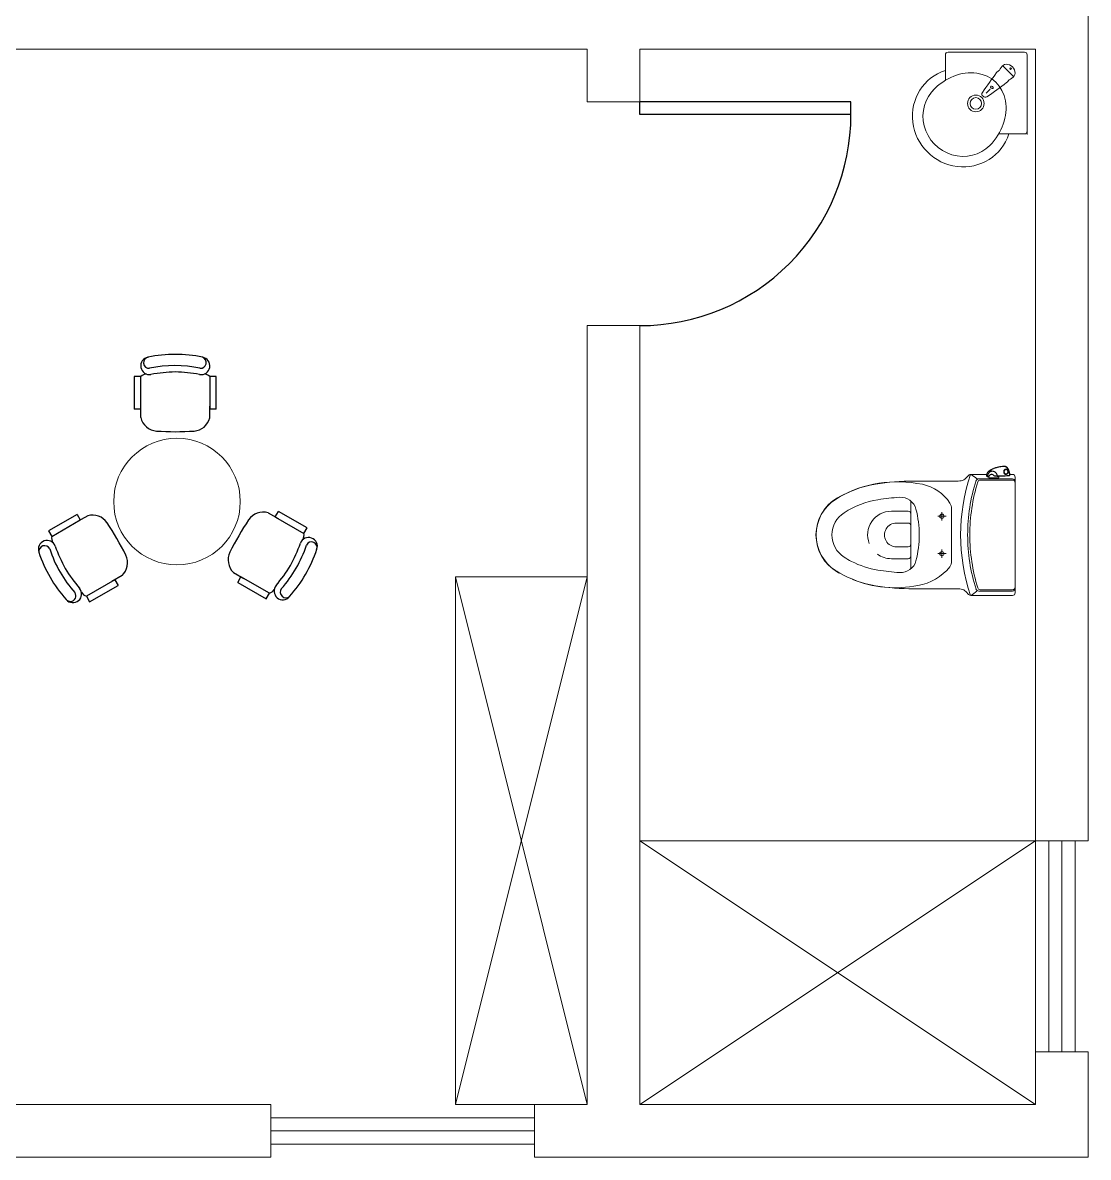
# Model space of a CAD drawing. Header units: inches. Extents: x -179 to 300, y 123 to 718.
# Drawn here: x -147.883 to -143.842, y 217.396 to 221.696 of the extents above; entities that cross this region are included whole.
import ezdxf

# ---------------------------------------------------------------- set-up
doc = ezdxf.new("R2010")
doc.units = ezdxf.units.IN
doc.header["$MEASUREMENT"] = 0
doc.linetypes.add('ACAD_ISO02W100', pattern=[15, 12, -3])
doc.linetypes.add('HIDDEN', pattern=[0.375, 0.25, -0.125])
for name, color, linetype in [('1', 1, 'Continuous'), ('A_WALL_3D', 1, 'Continuous'), ('BODY', 7, 'Continuous'), ('COVER', 7, 'Continuous'), ('DIM', 7, 'Continuous'), ('FUR', 6, 'Continuous'), ('HIDDEN', 8, 'HIDDEN')]:
    doc.layers.add(name, color=color, linetype=linetype)

# ---------------------------------------------------------------- blocks, each defined once
blk = doc.blocks.new('DESK4')
at = {"color": 0}
for p, q in [((0, 1), (-0.06, 1)), ((0, 0), (-0.06, 0))]:
    blk.add_line(p, q, dxfattribs=at)
blk.add_lwpolyline([(-0.06, 1), (-0.06, 0)], dxfattribs=at)
blk.add_lwpolyline([(1, 0, 0.414214), (0, 1), (0, 0)], format="xyb", dxfattribs=at)
blk = doc.blocks.new('CH3')
for p, q in [((-259.1, 349.2), (-259.1, 141.4)), ((-218.2, 349.2), (-259.1, 349.2)), ((-218.2, 142.2), (-218.2, 349.2)), ((258.7, 349.6), (217.8, 349.6)), ((217.8, 349.6), (217.8, 141.9)), ((258.7, 141.9), (258.7, 349.6)), ((-218.2, 89.1), (-218.2, 162.9)), ((217.8, 87.4), (217.8, 162.2))]:
    blk.add_line(p, q)
at = {"linetype": 'Continuous'}
for p, q in [((-218, 141.4), (-259.1, 141.4)), ((258.7, 141.9), (217.8, 141.9))]:
    blk.add_line(p, q, dxfattribs=at)
for centre, radius, start, end in [((-163.1, 415.9), 55.3, 99.89884, 279.75221), ((-165.7, 435.5), 35.2, 94.91276, 274.91276), ((0, -347.9), 836.2, 78.08993, 101.91007), ((163.1, 415.9), 55.3, 260.24779, 80.10116), ((158.8, 436.6), 36.2, 265.08724, 70.32125), ((-3.5, -349.1), 766.3, 78.01124, 101.98876), ((18.4, -534.9), 912.7, 91.15667, 100.87136), ((-18.4, -534.9), 912.7, 79.12864, 88.84333), ((-110.6, 114.5), 110.6, 193.25658, 265.9234), ((110.6, 114.5), 110.6, 274.0766, 345.83344), ((0, 1665.8), 1665.8, 265.9234, 274.0766)]:
    blk.add_arc(centre, radius, start, end, dxfattribs=at)
for centre, start, end in [((-180.9, 308.9), 90.72261, 132.8382), ((180.4, 309.4), 47.1618, 87.57171)]:
    blk.add_arc(centre, 54.9, start, end)

msp = doc.modelspace()

# ---------------------------------------------------------------- linework, layer by layer
at = {"color": 40, "lineweight": 0, "true_color": 0xf8d731}
for p, q in [((-143.84211, 222.09621), (-143.84211, 218.59621)), ((-143.99211, 218.59621), (-143.99211, 217.79621)), ((-143.94211, 218.59621), (-143.94211, 217.79621)), ((-143.89211, 218.59621), (-143.89211, 217.79621)), ((-143.84211, 217.79621), (-143.84211, 217.39621))]:
    msp.add_line(p, q, dxfattribs=at)
at = {"linetype": 'ACAD_ISO02W100', "lineweight": 0}
for p, q in [((-145.74211, 221.59621), (-148.63635, 221.59621)), ((-144.04211, 221.59621), (-145.54211, 221.59621)), ((-146.94211, 217.59621), (-148.69211, 217.59621)), ((-144.04211, 217.59621), (-145.54211, 217.59621)), ((-145.94211, 217.54621), (-146.94211, 217.54621)), ((-145.94211, 217.49621), (-146.94211, 217.49621)), ((-145.94211, 217.44621), (-146.94211, 217.44621))]:
    msp.add_line(p, q, dxfattribs=at)
at = {"lineweight": 0}
for p, q in [((-145.74211, 221.59621), (-145.74211, 221.39621)), ((-145.54211, 221.59621), (-145.54211, 221.34821)), ((-144.04211, 221.59621), (-144.04211, 218.59621)), ((-145.74211, 220.54821), (-145.74211, 217.59621)), ((-145.54211, 220.54821), (-145.54211, 217.59621)), ((-144.04211, 217.79621), (-144.04211, 217.59621))]:
    msp.add_line(p, q, dxfattribs=at)
at = {"color": 177, "lineweight": 0, "true_color": 0x293189}
for p, q in [((-144.08409, 221.58462), (-144.37409, 221.58462)), ((-144.38409, 221.47779), (-144.38409, 221.57462)), ((-144.07409, 221.28462), (-144.07409, 221.57462)), ((-144.08409, 221.27462), (-144.18196, 221.27462))]:
    msp.add_line(p, q, dxfattribs=at)
at = {"color": 177, "linetype": 'Continuous', "lineweight": 0, "ltscale": 1.2, "true_color": 0x293189}
for q in [(-144.16594, 221.53321), (-144.1255, 221.49277)]:
    msp.add_line((-144.14572, 221.51299), q, dxfattribs=at)
at = {"color": 177, "linetype": 'Continuous', "lineweight": 0, "ltscale": 8, "true_color": 0x293189}
msp.add_line((-144.22901, 221.42969), (-144.21455, 221.44415), dxfattribs=at)
at = {"color": 40, "linetype": 'ACAD_ISO02W100', "lineweight": 0, "true_color": 0xf8d731}
for p, q in [((-145.74211, 221.39621), (-145.54211, 221.39621)), ((-145.54211, 220.54821), (-145.74211, 220.54821)), ((-144.04211, 218.59621), (-143.84211, 218.59621)), ((-144.04211, 217.79621), (-143.84211, 217.79621)), ((-146.94211, 217.59621), (-146.94211, 217.39621)), ((-145.94211, 217.59621), (-145.94211, 217.39621)), ((-146.94211, 217.39621), (-148.69211, 217.39621)), ((-143.84211, 217.39621), (-145.94211, 217.39621))]:
    msp.add_line(p, q, dxfattribs=at)
at = {"color": 177, "linetype": 'ACAD_ISO02W100', "lineweight": 0, "true_color": 0x293189}
for p, q in [((-146.24211, 217.59621), (-146.24211, 219.59621)), ((-146.24211, 219.59621), (-145.74211, 219.59621)), ((-145.74211, 219.59621), (-146.24211, 217.59621)), ((-146.24211, 219.59621), (-145.74211, 217.59621)), ((-145.54211, 218.59621), (-144.04211, 218.59621)), ((-144.04211, 218.59621), (-145.54211, 217.59621)), ((-145.54211, 218.59621), (-144.04211, 217.59621)), ((-144.04211, 218.59621), (-144.04211, 217.79621)), ((-145.74211, 217.59621), (-146.24211, 217.59621))]:
    msp.add_line(p, q, dxfattribs=at)
at = {"color": 177, "lineweight": 0, "true_color": 0x293189}
for centre, major_axis, ratio, start_param, end_param in [((-144.37409, 221.57462), (0.00707, 0.00707), 1, 0.7853982, 2.3561945), ((-144.08409, 221.57462), (0.00707, 0.00707), 1, 5.4977871, 7.0685835), ((-144.32157, 221.33713), (-0.13435, 0.13435), 0.9736842, -0.4588538, 3.6004465), ((-144.2075, 221.45121), (-0.00433, 0.00433), 0.5996165, 0, 6.2831853), ((-144.32161, 221.33717), (-0.1061, 0.1061), 0.9663492, -0.0372091, 3.1415927), ((-144.26854, 221.39016), (-0.02227, 0.02227), 1, 0.7853982, 7.0685835), ((-144.26854, 221.39016), (-0.01556, 0.01556), 1, 0.7853982, 7.0685835), ((-144.08409, 221.28462), (-0.00707, 0.00707), 1, 2.3561945, 3.9269908)]:
    msp.add_ellipse(centre, major_axis=major_axis, ratio=ratio, start_param=start_param, end_param=end_param, dxfattribs=at)
at = {"color": 177, "linetype": 'Continuous', "lineweight": 0, "ltscale": 1.2, "true_color": 0x293189}
for centre, major_axis, start_param, end_param in [((-144.15348, 221.52248), (0.01167, 0.01167), 0.8292988, 1.4633961), ((-144.15404, 221.50541), (-0.02373, 0.02373), 4.6966478, 5.5028112), ((-142.24786, 220.05288), (-1.71537, 1.71537), 0.1426695, 0.1807352), ((-144.14382, 221.46545), (0.04373, 0.04373), 1.3959207, 1.6214576), ((-144.1277, 221.49047), (0.04073, 0.04073), 1.4633961, 1.8945456), ((-144.16823, 221.531), (-0.04073, 0.04073), 2.8178434, 3.2489929), ((-144.15329, 221.50467), (0.02373, 0.02373), 5.4927631, 6.2989265), ((-144.13622, 221.50522), (-0.01167, 0.01167), 3.2489929, 3.8830902), ((-145.60583, 223.41084), (1.71537, 1.71537), 4.5316538, 4.5697195), ((-144.19325, 221.51489), (-0.04373, 0.04373), 3.0909314, 3.3164683), ((-144.23444, 221.42586), (0.00781, 0.00781), 1.7701561, 3.2434684), ((-144.23285, 221.42427), (0.00781, 0.00781), 3.0397169, 4.5130292)]:
    msp.add_ellipse(centre, major_axis=major_axis, ratio=1, start_param=start_param, end_param=end_param, dxfattribs=at)
at = {"color": 177, "lineweight": 0, "true_color": 0x293189, "extrusion": (0, 0, -1)}
msp.add_ellipse((-144.32161, 221.33717), major_axis=(0.12796, 0.13364), ratio=0.8109063, start_param=4.7008251, end_param=7.8715777, dxfattribs=at)
at = {"color": 177, "linetype": 'Continuous', "lineweight": 0, "ltscale": 8, "true_color": 0x293189}
msp.add_ellipse((-144.1366, 221.5221), major_axis=(0.00235, 0.00235), ratio=1, start_param=2.3561945, end_param=8.6393798, dxfattribs=at)
at = {"layer": '1', "color": 177, "linetype": 'ByBlock', "lineweight": 0, "true_color": 0x293189}
for p, q in [((-144.22599, 219.9882), (-144.22619, 219.9877)), ((-144.22578, 219.9887), (-144.22599, 219.9882)), ((-144.22556, 219.98918), (-144.22578, 219.9887)), ((-144.22544, 219.98858), (-144.22578, 219.9878)), ((-144.22533, 219.98965), (-144.22556, 219.98918)), ((-144.22508, 219.98933), (-144.22544, 219.98858)), ((-144.22509, 219.99011), (-144.22533, 219.98965)), ((-144.22484, 219.99055), (-144.22509, 219.99011)), ((-144.22469, 219.99005), (-144.22508, 219.98933)), ((-144.22459, 219.99099), (-144.22484, 219.99055)), ((-144.22427, 219.99074), (-144.22469, 219.99005)), ((-144.22433, 219.99141), (-144.22459, 219.99099)), ((-144.22406, 219.99181), (-144.22433, 219.99141)), ((-144.22382, 219.99143), (-144.22427, 219.99074)), ((-144.22378, 219.99221), (-144.22406, 219.99181)), ((-144.22333, 219.99208), (-144.22382, 219.99143)), ((-144.22349, 219.99259), (-144.22378, 219.99221)), ((-144.2232, 219.99296), (-144.22349, 219.99259)), ((-144.22282, 219.99269), (-144.22333, 219.99208)), ((-144.2229, 219.99331), (-144.2232, 219.99296)), ((-144.2226, 219.99364), (-144.2229, 219.99331)), ((-144.2223, 219.99325), (-144.22282, 219.99269)), ((-144.22229, 219.99397), (-144.2226, 219.99364)), ((-144.22175, 219.99377), (-144.2223, 219.99325)), ((-144.22197, 219.99428), (-144.22229, 219.99397)), ((-144.22164, 219.99457), (-144.22197, 219.99428)), ((-144.22119, 219.99425), (-144.22175, 219.99377)), ((-144.22137, 219.9948), (-144.22164, 219.99457)), ((-144.22137, 219.9948), (-144.22115, 219.99498)), ((-144.21928, 219.9957), (-144.22119, 219.99425)), ((-144.22115, 219.99498), (-144.21947, 219.99627)), ((-144.22048, 219.98767), (-144.21995, 219.98846)), ((-144.21995, 219.98846), (-144.21939, 219.98923)), ((-144.21947, 219.99627), (-144.21777, 219.99751)), ((-144.21939, 219.98923), (-144.21881, 219.98996)), ((-144.21733, 219.9971), (-144.21928, 219.9957)), ((-144.21881, 219.98996), (-144.21822, 219.99063)), ((-144.21822, 219.99063), (-144.21761, 219.99128)), ((-144.21777, 219.99751), (-144.21603, 219.99871)), ((-144.21761, 219.99128), (-144.21698, 219.99189)), ((-144.21542, 219.99839), (-144.21733, 219.9971)), ((-144.21698, 219.99189), (-144.21633, 219.99247)), ((-144.21633, 219.99247), (-144.21564, 219.99302)), ((-144.21603, 219.99871), (-144.21426, 219.99987)), ((-144.21564, 219.99302), (-144.21493, 219.99354)), ((-144.21347, 219.99963), (-144.21542, 219.99839)), ((-144.21493, 219.99354), (-144.2142, 219.99402)), ((-144.21426, 219.99987), (-144.21245, 220.00099)), ((-144.2142, 219.99402), (-144.21345, 219.99446)), ((-144.21148, 220.00083), (-144.21347, 219.99963)), ((-144.21345, 219.99446), (-144.21273, 219.99484)), ((-144.21273, 219.99484), (-144.21199, 219.99518)), ((-144.21245, 220.00099), (-144.21062, 220.00208)), ((-144.21199, 219.99518), (-144.21124, 219.99548)), ((-144.20946, 220.00197), (-144.21148, 220.00083)), ((-144.21124, 219.99548), (-144.21048, 219.99574)), ((-144.21062, 220.00208), (-144.20875, 220.00312)), ((-144.21048, 219.99574), (-144.20968, 219.99596)), ((-144.20968, 219.99596), (-144.20888, 219.99615)), ((-144.2074, 220.00307), (-144.20946, 220.00197)), ((-144.20888, 219.99615), (-144.20806, 219.99629)), ((-144.20875, 220.00312), (-144.20686, 220.00412)), ((-144.20806, 219.99629), (-144.20725, 219.99638)), ((-144.2054, 220.00407), (-144.2074, 220.00307)), ((-144.20725, 219.99638), (-144.2062, 219.99644)), ((-144.20686, 220.00412), (-144.20493, 220.00507)), ((-144.2062, 219.99644), (-144.20515, 219.99643)), ((-144.20338, 220.00502), (-144.2054, 220.00407)), ((-144.20515, 219.99643), (-144.20411, 219.99634)), ((-144.20493, 220.00507), (-144.20298, 220.00599)), ((-144.20411, 219.99634), (-144.2033, 219.99623)), ((-144.20132, 220.00594), (-144.20338, 220.00502)), ((-144.2033, 219.99623), (-144.20249, 219.99607)), ((-144.20298, 220.00599), (-144.2009, 220.00691)), ((-144.20249, 219.99607), (-144.20169, 219.99588)), ((-144.20169, 219.99588), (-144.2009, 219.99564)), ((-144.19923, 220.0068), (-144.20132, 220.00594)), ((-144.2009, 220.00691), (-144.1988, 220.00778)), ((-144.2009, 219.99564), (-144.19989, 219.99527)), ((-144.19989, 219.99527), (-144.19889, 219.99484)), ((-144.19711, 220.00762), (-144.19923, 220.0068)), ((-144.19889, 219.99484), (-144.19791, 219.99434)), ((-144.1988, 220.00778), (-144.19666, 220.00861)), ((-144.19791, 219.99434), (-144.19718, 219.99391)), ((-144.19718, 219.99391), (-144.19645, 219.99345)), ((-144.19496, 220.0084), (-144.19711, 220.00762)), ((-144.19666, 220.00861), (-144.19449, 220.00939)), ((-144.19645, 219.99345), (-144.19574, 219.99295)), ((-144.19574, 219.99295), (-144.19506, 219.99241)), ((-144.19506, 219.99241), (-144.19418, 219.99166)), ((-144.19279, 220.00913), (-144.19496, 220.0084)), ((-144.19449, 220.00939), (-144.1923, 220.01012)), ((-144.19418, 219.99166), (-144.19333, 219.99084)), ((-144.19333, 219.99084), (-144.19253, 219.98998)), ((-144.19058, 220.00982), (-144.19279, 220.00913)), ((-144.19253, 219.98998), (-144.19194, 219.98928)), ((-144.1923, 220.01012), (-144.18987, 220.01087)), ((-144.19194, 219.98928), (-144.19137, 219.98855)), ((-144.19137, 219.98855), (-144.19083, 219.98779)), ((-144.18835, 220.01046), (-144.19058, 220.00982)), ((-144.18987, 220.01087), (-144.18742, 220.01156)), ((-144.1861, 220.01106), (-144.18835, 220.01046)), ((-144.18742, 220.01156), (-144.18493, 220.0122)), ((-144.1837, 220.01163), (-144.1861, 220.01106)), ((-144.18493, 220.0122), (-144.18242, 220.01278)), ((-144.18127, 220.01215), (-144.1837, 220.01163)), ((-144.18242, 220.01278), (-144.17987, 220.0133)), ((-144.17882, 220.01263), (-144.18127, 220.01215)), ((-144.17987, 220.0133), (-144.1773, 220.01377)), ((-144.17634, 220.01304), (-144.17882, 220.01263)), ((-144.1773, 220.01377), (-144.17471, 220.01418)), ((-144.17385, 220.01341), (-144.17634, 220.01304)), ((-144.17471, 220.01418), (-144.17209, 220.01453)), ((-144.17137, 220.01372), (-144.17385, 220.01341)), ((-144.17209, 220.01453), (-144.16989, 220.01478)), ((-144.16887, 220.01397), (-144.17137, 220.01372)), ((-144.16989, 220.01478), (-144.16768, 220.01499)), ((-144.16635, 220.01418), (-144.16887, 220.01397)), ((-144.16768, 220.01499), (-144.16545, 220.01515)), ((-144.16381, 220.01433), (-144.16635, 220.01418)), ((-144.16545, 220.01515), (-144.16322, 220.01528)), ((-144.16126, 220.01443), (-144.16381, 220.01433)), ((-144.16322, 220.01528), (-144.16097, 220.01537)), ((-144.16308, 219.99392), (-144.16307, 219.99484)), ((-144.16302, 219.993), (-144.16308, 219.99392)), ((-144.16307, 219.99484), (-144.16298, 219.99575)), ((-144.16289, 219.99209), (-144.16302, 219.993)), ((-144.16298, 219.99575), (-144.16283, 219.99666)), ((-144.16269, 219.9912), (-144.16289, 219.99209)), ((-144.16283, 219.99666), (-144.1626, 219.99756)), ((-144.16242, 219.99033), (-144.16269, 219.9912)), ((-144.1626, 219.99756), (-144.1623, 219.99844)), ((-144.16208, 219.98949), (-144.16242, 219.99033)), ((-144.1623, 219.99844), (-144.16193, 219.99929)), ((-144.16175, 219.98884), (-144.16208, 219.98949)), ((-144.16193, 219.99929), (-144.16149, 220.00011)), ((-144.16137, 219.98821), (-144.16175, 219.98884)), ((-144.16149, 220.00011), (-144.16108, 220.00073)), ((-144.16095, 219.98761), (-144.16137, 219.98821)), ((-144.16043, 220.01443), (-144.16126, 220.01443)), ((-144.16113, 219.99476), (-144.16114, 219.994)), ((-144.16114, 219.994), (-144.16109, 219.99324)), ((-144.16106, 219.99553), (-144.16113, 219.99476)), ((-144.16109, 219.99324), (-144.16099, 219.99248)), ((-144.16108, 220.00073), (-144.16063, 220.00133)), ((-144.16094, 219.99629), (-144.16106, 219.99553)), ((-144.16099, 219.99248), (-144.16083, 219.99174)), ((-144.16097, 220.01537), (-144.16061, 220.01538)), ((-144.16097, 220.01537), (-144.16061, 220.01537)), ((-144.16076, 219.99704), (-144.16094, 219.99629)), ((-144.16083, 219.99174), (-144.16062, 219.99101)), ((-144.16053, 219.99776), (-144.16076, 219.99704)), ((-144.16063, 220.00133), (-144.16014, 220.00189)), ((-144.16062, 219.99101), (-144.16035, 219.99031)), ((-144.16061, 220.01537), (-144.16018, 220.01537)), ((-144.16024, 219.99848), (-144.16053, 219.99776)), ((-144.1596, 220.01437), (-144.16043, 220.01443)), ((-144.16035, 219.99031), (-144.16009, 219.98976)), ((-144.15989, 219.99915), (-144.16024, 219.99848)), ((-144.16018, 220.01537), (-144.15938, 220.01532)), ((-144.16014, 220.00189), (-144.1596, 220.00241)), ((-144.16009, 219.98976), (-144.1598, 219.98924)), ((-144.15973, 220.01537), (-144.15997, 220.01538)), ((-144.15949, 219.99981), (-144.15989, 219.99915)), ((-144.1598, 219.98924), (-144.15947, 219.98874)), ((-144.15952, 220.01536), (-144.15973, 220.01537)), ((-144.15877, 220.01426), (-144.1596, 220.01437)), ((-144.1596, 220.00241), (-144.15902, 220.00288)), ((-144.15885, 220.01531), (-144.15952, 220.01536)), ((-144.15903, 220.00041), (-144.15949, 219.99981)), ((-144.15947, 219.98874), (-144.15911, 219.98827)), ((-144.15938, 220.01532), (-144.15859, 220.01523)), ((-144.15911, 219.98827), (-144.15872, 219.98784)), ((-144.15852, 220.00097), (-144.15903, 220.00041)), ((-144.15902, 220.00288), (-144.15851, 220.00324)), ((-144.15798, 220.01519), (-144.15885, 220.01531)), ((-144.15798, 220.0141), (-144.15877, 220.01426)), ((-144.15859, 220.01523), (-144.15778, 220.01508)), ((-144.15796, 220.00147), (-144.15852, 220.00097)), ((-144.15851, 220.00324), (-144.15797, 220.00356)), ((-144.15715, 220.01502), (-144.15798, 220.01519)), ((-144.15719, 220.01389), (-144.15798, 220.0141)), ((-144.15797, 220.00356), (-144.15741, 220.00384)), ((-144.15756, 220.00177), (-144.15796, 220.00147)), ((-144.15778, 220.01508), (-144.15698, 220.01489)), ((-144.15714, 220.00203), (-144.15756, 220.00177)), ((-144.15741, 220.00384), (-144.15683, 220.00408)), ((-144.15642, 220.01364), (-144.15719, 220.01389)), ((-144.15633, 220.0148), (-144.15715, 220.01502)), ((-144.1567, 220.00227), (-144.15714, 220.00203)), ((-144.15698, 220.01489), (-144.15619, 220.01465)), ((-144.15683, 220.00408), (-144.15623, 220.00427)), ((-144.15624, 220.00246), (-144.1567, 220.00227)), ((-144.15571, 220.01335), (-144.15642, 220.01364)), ((-144.15552, 220.01453), (-144.15633, 220.0148)), ((-144.15578, 220.00262), (-144.15624, 220.00246)), ((-144.15623, 220.00427), (-144.15562, 220.00441)), ((-144.15619, 220.01465), (-144.15544, 220.01437)), ((-144.1553, 220.00274), (-144.15578, 220.00262)), ((-144.15501, 220.01302), (-144.15571, 220.01335)), ((-144.15562, 220.00441), (-144.155, 220.0045)), ((-144.15475, 220.01423), (-144.15552, 220.01453)), ((-144.15544, 220.01437), (-144.15471, 220.01405)), ((-144.15482, 220.00281), (-144.1553, 220.00274)), ((-144.15433, 220.01265), (-144.15501, 220.01302)), ((-144.155, 220.0045), (-144.15437, 220.00454)), ((-144.15433, 220.00284), (-144.15482, 220.00281)), ((-144.15401, 220.01387), (-144.15475, 220.01423)), ((-144.15471, 220.01405), (-144.15399, 220.01369)), ((-144.15437, 220.00454), (-144.15375, 220.00453)), ((-144.15369, 220.01225), (-144.15433, 220.01265)), ((-144.15384, 220.00283), (-144.15433, 220.00284)), ((-144.15328, 220.01348), (-144.15401, 220.01387)), ((-144.15399, 220.01369), (-144.15327, 220.01327)), ((-144.15335, 220.00278), (-144.15384, 220.00283)), ((-144.15375, 220.00453), (-144.15312, 220.00446)), ((-144.15308, 220.01181), (-144.15369, 220.01225)), ((-144.15287, 220.00269), (-144.15335, 220.00278)), ((-144.1526, 220.01305), (-144.15328, 220.01348)), ((-144.15327, 220.01327), (-144.15258, 220.01281)), ((-144.15312, 220.00446), (-144.15251, 220.00435)), ((-144.15248, 220.01134), (-144.15308, 220.01181)), ((-144.1524, 220.00255), (-144.15287, 220.00269)), ((-144.15194, 220.01258), (-144.1526, 220.01305)), ((-144.15258, 220.01281), (-144.15191, 220.01231)), ((-144.15251, 220.00435), (-144.1519, 220.00419)), ((-144.1519, 220.01082), (-144.15248, 220.01134)), ((-144.15194, 220.00237), (-144.1524, 220.00255)), ((-144.15131, 220.01208), (-144.15194, 220.01258)), ((-144.1515, 220.00216), (-144.15194, 220.00237)), ((-144.15191, 220.01231), (-144.15124, 220.01174)), ((-144.15135, 220.01027), (-144.1519, 220.01082)), ((-144.1519, 220.00419), (-144.15131, 220.00398)), ((-144.15107, 220.00191), (-144.1515, 220.00216)), ((-144.15083, 220.00968), (-144.15135, 220.01027)), ((-144.15068, 220.01152), (-144.15131, 220.01208)), ((-144.15131, 220.00398), (-144.15075, 220.00372)), ((-144.15124, 220.01174), (-144.15061, 220.01114)), ((-144.15066, 220.00163), (-144.15107, 220.00191)), ((-144.15035, 220.00908), (-144.15083, 220.00968)), ((-144.15075, 220.00372), (-144.1502, 220.00342)), ((-144.15009, 220.01093), (-144.15068, 220.01152)), ((-144.15028, 220.00132), (-144.15066, 220.00163)), ((-144.15061, 220.01114), (-144.15001, 220.01049)), ((-144.14991, 220.00845), (-144.15035, 220.00908)), ((-144.14991, 220.00098), (-144.15028, 220.00132)), ((-144.1502, 220.00342), (-144.14968, 220.00309)), ((-144.15011, 219.98784), (-144.14958, 219.9884)), ((-144.14954, 220.0103), (-144.15009, 220.01093)), ((-144.15001, 220.01049), (-144.14944, 220.00978)), ((-144.1495, 220.0078), (-144.14991, 220.00845)), ((-144.14951, 220.00054), (-144.14991, 220.00098)), ((-144.14968, 220.00309), (-144.14918, 220.00271)), ((-144.14958, 219.9884), (-144.14912, 219.989)), ((-144.14903, 220.00966), (-144.14954, 220.0103)), ((-144.14913, 220.00007), (-144.14951, 220.00054)), ((-144.1486, 220.00622), (-144.1495, 220.0078)), ((-144.14944, 220.00978), (-144.1489, 220.00904)), ((-144.14918, 220.00271), (-144.14871, 220.00231)), ((-144.1488, 219.99957), (-144.14913, 220.00007)), ((-144.14912, 219.989), (-144.1487, 219.98965)), ((-144.14856, 220.00899), (-144.14903, 220.00966)), ((-144.1489, 220.00904), (-144.14842, 220.00826)), ((-144.1485, 219.99905), (-144.1488, 219.99957)), ((-144.14871, 220.00231), (-144.14819, 220.00178)), ((-144.1487, 219.98965), (-144.14835, 219.99033)), ((-144.14774, 220.00461), (-144.1486, 220.00622)), ((-144.14812, 220.0083), (-144.14856, 220.00899)), ((-144.14823, 219.9985), (-144.1485, 219.99905)), ((-144.14835, 219.99033), (-144.14805, 219.99104)), ((-144.14795, 219.9978), (-144.14823, 219.9985)), ((-144.14819, 220.00178), (-144.14772, 220.00121)), ((-144.1472, 220.00668), (-144.1481, 220.00827)), ((-144.14763, 220.00748), (-144.14809, 220.00827)), ((-144.14805, 219.99104), (-144.14781, 219.99176)), ((-144.14758, 219.98809), (-144.14804, 219.9875)), ((-144.14773, 219.99707), (-144.14795, 219.9978)), ((-144.14781, 219.99176), (-144.14763, 219.99251)), ((-144.14693, 220.00297), (-144.14774, 220.00461)), ((-144.14757, 219.99632), (-144.14773, 219.99707)), ((-144.14772, 220.00121), (-144.14729, 220.00061)), ((-144.14712, 220.00657), (-144.14763, 220.00748)), ((-144.14763, 219.99251), (-144.1475, 219.99327)), ((-144.14717, 219.98872), (-144.14758, 219.98809)), ((-144.14747, 219.99556), (-144.14757, 219.99632)), ((-144.1475, 219.99327), (-144.14743, 219.99403)), ((-144.14742, 219.9948), (-144.14747, 219.99556)), ((-144.14743, 219.99403), (-144.14742, 219.9948)), ((-144.14729, 220.00061), (-144.1469, 219.99999)), ((-144.14633, 220.00504), (-144.1472, 220.00668)), ((-144.14671, 219.98953), (-144.14717, 219.98872)), ((-144.14663, 220.00566), (-144.14712, 220.00657)), ((-144.14616, 220.00131), (-144.14693, 220.00297)), ((-144.1469, 219.99999), (-144.14657, 219.99933)), ((-144.14633, 219.99038), (-144.14671, 219.98953)), ((-144.14615, 220.00474), (-144.14663, 220.00566)), ((-144.14657, 219.99933), (-144.14621, 219.99849)), ((-144.1455, 220.00337), (-144.14633, 220.00504)), ((-144.14602, 219.99126), (-144.14633, 219.99038)), ((-144.14621, 219.99849), (-144.14593, 219.99761)), ((-144.14543, 219.99963), (-144.14616, 220.00131)), ((-144.14569, 220.00381), (-144.14615, 220.00474)), ((-144.14579, 219.99215), (-144.14602, 219.99126)), ((-144.14593, 219.99761), (-144.14572, 219.99672)), ((-144.14563, 219.99306), (-144.14579, 219.99215)), ((-144.14572, 219.99672), (-144.14559, 219.99581)), ((-144.14524, 220.00287), (-144.14569, 220.00381)), ((-144.14554, 219.99397), (-144.14563, 219.99306)), ((-144.14559, 219.99581), (-144.14553, 219.99489)), ((-144.14553, 219.99489), (-144.14554, 219.99397)), ((-144.14471, 220.00167), (-144.1455, 220.00337)), ((-144.14464, 219.99764), (-144.14543, 219.99963)), ((-144.1448, 220.00192), (-144.14524, 220.00287)), ((-144.14438, 220.00097), (-144.1448, 220.00192)), ((-144.14397, 219.99996), (-144.14471, 220.00167)), ((-144.14392, 219.99563), (-144.14464, 219.99764)), ((-144.14397, 220.00001), (-144.14438, 220.00097)), ((-144.14358, 219.99905), (-144.14397, 220.00001)), ((-144.14317, 219.99793), (-144.14397, 219.99996)), ((-144.14325, 219.99359), (-144.14392, 219.99563)), ((-144.1432, 219.99808), (-144.14358, 219.99905)), ((-144.14266, 219.99153), (-144.14325, 219.99359)), ((-144.14284, 219.9971), (-144.1432, 219.99808)), ((-144.14243, 219.99588), (-144.14317, 219.99793)), ((-144.14249, 219.99611), (-144.14284, 219.9971)), ((-144.14212, 219.98945), (-144.14266, 219.99153)), ((-144.14215, 219.99512), (-144.14249, 219.99611)), ((-144.14176, 219.9938), (-144.14243, 219.99588)), ((-144.14183, 219.99412), (-144.14215, 219.99512)), ((-144.14166, 219.98735), (-144.14212, 219.98945)), ((-144.14153, 219.99313), (-144.14183, 219.99412)), ((-144.14115, 219.99169), (-144.14176, 219.9938)), ((-144.14124, 219.99212), (-144.14153, 219.99313)), ((-144.14097, 219.99111), (-144.14124, 219.99212)), ((-144.14061, 219.98957), (-144.14115, 219.99169)), ((-144.14071, 219.9901), (-144.14097, 219.99111)), ((-144.14047, 219.98908), (-144.14071, 219.9901)), ((-144.14014, 219.98743), (-144.14061, 219.98957)), ((-144.14024, 219.98807), (-144.14047, 219.98908)), ((-144.14003, 219.98705), (-144.14024, 219.98807)), ((-144.22807, 219.97963), (-144.22808, 219.97937)), ((-144.22808, 219.97937), (-144.22807, 219.97911)), ((-144.22805, 219.97988), (-144.22807, 219.97963)), ((-144.22807, 219.97911), (-144.22805, 219.97886)), ((-144.22802, 219.98014), (-144.22805, 219.97988)), ((-144.22805, 219.97886), (-144.22801, 219.97861)), ((-144.228, 219.98031), (-144.22802, 219.98014)), ((-144.22801, 219.97861), (-144.22796, 219.97836)), ((-144.22783, 219.98123), (-144.228, 219.98031)), ((-144.22796, 219.97836), (-144.2279, 219.97811)), ((-144.2279, 219.97811), (-144.22783, 219.97787)), ((-144.2275, 219.98303), (-144.22783, 219.98123)), ((-144.22783, 219.97787), (-144.22774, 219.97764)), ((-144.22775, 219.97986), (-144.22777, 219.97952)), ((-144.22777, 219.97952), (-144.22776, 219.97919)), ((-144.22776, 219.97919), (-144.22773, 219.97886)), ((-144.22771, 219.98019), (-144.22775, 219.97986)), ((-144.22774, 219.97764), (-144.22764, 219.97741)), ((-144.22773, 219.97886), (-144.22766, 219.97855)), ((-144.22721, 219.9829), (-144.22771, 219.98019)), ((-144.22766, 219.97855), (-144.22758, 219.97824)), ((-144.22764, 219.97741), (-144.22753, 219.97719)), ((-144.22758, 219.97824), (-144.22746, 219.97796)), ((-144.22753, 219.97719), (-144.22741, 219.97698)), ((-144.22744, 219.98333), (-144.2275, 219.98303)), ((-144.22746, 219.97796), (-144.22733, 219.97769)), ((-144.22732, 219.98391), (-144.22744, 219.98333)), ((-144.22741, 219.97698), (-144.22728, 219.97679)), ((-144.22733, 219.97769), (-144.22717, 219.97745)), ((-144.22719, 219.98447), (-144.22732, 219.98391)), ((-144.22728, 219.97679), (-144.22713, 219.97661)), ((-144.22704, 219.98373), (-144.22721, 219.9829)), ((-144.22705, 219.98503), (-144.22719, 219.98447)), ((-144.22717, 219.97745), (-144.22699, 219.97723)), ((-144.22713, 219.97661), (-144.22698, 219.97644)), ((-144.2269, 219.98559), (-144.22705, 219.98503)), ((-144.22684, 219.98456), (-144.22704, 219.98373)), ((-144.22699, 219.97723), (-144.2268, 219.97704)), ((-144.22698, 219.97644), (-144.22682, 219.97628)), ((-144.22674, 219.98613), (-144.2269, 219.98559)), ((-144.22662, 219.98537), (-144.22684, 219.98456)), ((-144.22682, 219.97628), (-144.22664, 219.97614)), ((-144.2268, 219.97704), (-144.22659, 219.97688)), ((-144.22656, 219.98666), (-144.22674, 219.98613)), ((-144.22664, 219.97614), (-144.22646, 219.97601)), ((-144.22637, 219.98617), (-144.22662, 219.98537)), ((-144.22659, 219.97688), (-144.22636, 219.97676)), ((-144.22638, 219.98718), (-144.22656, 219.98666)), ((-144.22646, 219.97601), (-144.22627, 219.97589)), ((-144.22619, 219.9877), (-144.22638, 219.98718)), ((-144.22609, 219.98699), (-144.22637, 219.98617)), ((-144.22636, 219.97676), (-144.22612, 219.97667)), ((-144.22627, 219.97589), (-144.22608, 219.9758)), ((-144.22612, 219.97667), (-144.22588, 219.97662)), ((-144.22578, 219.9878), (-144.22609, 219.98699)), ((-144.22608, 219.9758), (-144.22588, 219.97572)), ((-144.22588, 219.97662), (-144.22557, 219.97661)), ((-144.22588, 219.97572), (-144.22568, 219.97565)), ((-144.22568, 219.97565), (-144.22548, 219.97561)), ((-144.22557, 219.97661), (-144.22457, 219.97668)), ((-144.22548, 219.97561), (-144.22528, 219.97558)), ((-144.22528, 219.97558), (-144.22523, 219.97557)), ((-144.22522, 219.97557), (-144.22523, 219.97557)), ((-144.22489, 219.97557), (-144.22522, 219.97557)), ((-144.22499, 219.97555), (-144.22326, 219.97539)), ((-144.2239, 219.97563), (-144.22489, 219.97557)), ((-144.22489, 219.97557), (-144.22396, 219.97548)), ((-144.22457, 219.97668), (-144.22436, 219.97784)), ((-144.22457, 219.97668), (-144.22385, 219.97674)), ((-144.22436, 219.97784), (-144.22411, 219.979)), ((-144.22411, 219.979), (-144.22381, 219.98014)), ((-144.22396, 219.97548), (-144.22303, 219.9754)), ((-144.22317, 219.97568), (-144.2239, 219.97563)), ((-144.22385, 219.97674), (-144.22317, 219.97681)), ((-144.22381, 219.98014), (-144.22347, 219.98126)), ((-144.22347, 219.98126), (-144.2231, 219.98236)), ((-144.22326, 219.97539), (-144.22314, 219.97538)), ((-144.22317, 219.97681), (-144.2224, 219.97689)), ((-144.22248, 219.97573), (-144.22317, 219.97568)), ((-144.22314, 219.97538), (-144.22309, 219.97538)), ((-144.2231, 219.98236), (-144.22268, 219.98343)), ((-144.22309, 219.97538), (-144.22303, 219.97538)), ((-144.22303, 219.9754), (-144.22291, 219.97539)), ((-144.22303, 219.97538), (-144.2228, 219.97538)), ((-144.22291, 219.97539), (-144.2228, 219.97538)), ((-144.2228, 219.97538), (-144.22278, 219.97538)), ((-144.22278, 219.97538), (-144.22207, 219.97538)), ((-144.22268, 219.98343), (-144.2223, 219.98432)), ((-144.22182, 219.97578), (-144.22248, 219.97573)), ((-144.2224, 219.97689), (-144.22169, 219.97697)), ((-144.2223, 219.98432), (-144.22189, 219.98518)), ((-144.22207, 219.97538), (-144.22134, 219.97539)), ((-144.22189, 219.98518), (-144.22145, 219.98603)), ((-144.22119, 219.97584), (-144.22182, 219.97578)), ((-144.22169, 219.97697), (-144.22103, 219.97707)), ((-144.22145, 219.98603), (-144.22099, 219.98685)), ((-144.22134, 219.97539), (-144.22061, 219.97539)), ((-144.22063, 219.97589), (-144.22119, 219.97584)), ((-144.22103, 219.97707), (-144.22041, 219.97716)), ((-144.22099, 219.98685), (-144.22048, 219.98767)), ((-144.22009, 219.97595), (-144.22063, 219.97589)), ((-144.22061, 219.97539), (-144.21985, 219.9754)), ((-144.22041, 219.97716), (-144.21984, 219.97727)), ((-144.21959, 219.97601), (-144.22009, 219.97595)), ((-144.21985, 219.9754), (-144.21929, 219.97539)), ((-144.21984, 219.97727), (-144.21933, 219.97738)), ((-144.21913, 219.97607), (-144.21959, 219.97601)), ((-144.21933, 219.97738), (-144.21899, 219.97746)), ((-144.21914, 219.97174), (-144.18216, 219.97174)), ((-144.21908, 219.97632), (-144.21912, 219.97621)), ((-144.21912, 219.97621), (-144.21912, 219.97619)), ((-144.21903, 219.97645), (-144.21908, 219.97632)), ((-144.21894, 219.97664), (-144.21903, 219.97645)), ((-144.21899, 219.97746), (-144.21869, 219.97755)), ((-144.21883, 219.97686), (-144.21894, 219.97664)), ((-144.21869, 219.97708), (-144.21883, 219.97686)), ((-144.21869, 219.97755), (-144.21841, 219.97764)), ((-144.21844, 219.97741), (-144.21869, 219.97708)), ((-144.21815, 219.97773), (-144.21844, 219.97741)), ((-144.21841, 219.97764), (-144.21815, 219.97773)), ((-144.21785, 219.9784), (-144.21815, 219.97773)), ((-144.21815, 219.97773), (-144.21815, 219.97773)), ((-144.21751, 219.97905), (-144.21785, 219.9784)), ((-144.21715, 219.97966), (-144.21751, 219.97905)), ((-144.21668, 219.98036), (-144.21715, 219.97966)), ((-144.21616, 219.98102), (-144.21668, 219.98036)), ((-144.2156, 219.98163), (-144.21616, 219.98102)), ((-144.21502, 219.98219), (-144.2156, 219.98163)), ((-144.2144, 219.98269), (-144.21502, 219.98219)), ((-144.21375, 219.98315), (-144.2144, 219.98269)), ((-144.21306, 219.98354), (-144.21375, 219.98315)), ((-144.21235, 219.98388), (-144.21306, 219.98354)), ((-144.21162, 219.98416), (-144.21235, 219.98388)), ((-144.21088, 219.98437), (-144.21162, 219.98416)), ((-144.21014, 219.98452), (-144.21088, 219.98437)), ((-144.20939, 219.98461), (-144.21014, 219.98452)), ((-144.20863, 219.98464), (-144.20939, 219.98461)), ((-144.20788, 219.9846), (-144.20863, 219.98464)), ((-144.20712, 219.98451), (-144.20788, 219.9846)), ((-144.20641, 219.98437), (-144.20712, 219.98451)), ((-144.20571, 219.98417), (-144.20641, 219.98437)), ((-144.20502, 219.98392), (-144.20571, 219.98417)), ((-144.20434, 219.98362), (-144.20502, 219.98392)), ((-144.20367, 219.98327), (-144.20434, 219.98362)), ((-144.20305, 219.98287), (-144.20367, 219.98327)), ((-144.20244, 219.98243), (-144.20305, 219.98287)), ((-144.20185, 219.98195), (-144.20244, 219.98243)), ((-144.2013, 219.98141), (-144.20185, 219.98195)), ((-144.20078, 219.98084), (-144.2013, 219.98141)), ((-144.20037, 219.98034), (-144.20078, 219.98084)), ((-144.19999, 219.9798), (-144.20037, 219.98034)), ((-144.19964, 219.97924), (-144.19999, 219.9798)), ((-144.19932, 219.97866), (-144.19964, 219.97924)), ((-144.19932, 219.97866), (-144.19832, 219.97862)), ((-144.19931, 219.97866), (-144.19932, 219.97866)), ((-144.19841, 219.97839), (-144.19931, 219.97866)), ((-144.19751, 219.97812), (-144.19841, 219.97839)), ((-144.19832, 219.97862), (-144.19732, 219.97859)), ((-144.19692, 219.97793), (-144.19751, 219.97812)), ((-144.19732, 219.97859), (-144.19631, 219.97856)), ((-144.19633, 219.97776), (-144.19692, 219.97793)), ((-144.19574, 219.9776), (-144.19633, 219.97776)), ((-144.19631, 219.97856), (-144.19531, 219.97853)), ((-144.19531, 219.97749), (-144.19574, 219.9776)), ((-144.19531, 219.97853), (-144.19431, 219.97851)), ((-144.19487, 219.9774), (-144.19531, 219.97749)), ((-144.19445, 219.97734), (-144.19487, 219.9774)), ((-144.19403, 219.97731), (-144.19445, 219.97734)), ((-144.19431, 219.97851), (-144.19332, 219.9785)), ((-144.19303, 219.97732), (-144.19403, 219.97731)), ((-144.19332, 219.9785), (-144.19231, 219.97849)), ((-144.19205, 219.97733), (-144.19303, 219.97732)), ((-144.19231, 219.97849), (-144.1913, 219.97849)), ((-144.19107, 219.97735), (-144.19205, 219.97733)), ((-144.1913, 219.97849), (-144.19031, 219.97849)), ((-144.19011, 219.97737), (-144.19107, 219.97735)), ((-144.19083, 219.98779), (-144.19032, 219.987)), ((-144.19032, 219.987), (-144.18984, 219.9862)), ((-144.19031, 219.97849), (-144.18933, 219.9785)), ((-144.18919, 219.97739), (-144.19011, 219.97737)), ((-144.18984, 219.9862), (-144.18938, 219.98537)), ((-144.18938, 219.98537), (-144.18896, 219.98452)), ((-144.18933, 219.9785), (-144.18873, 219.9785)), ((-144.18828, 219.97742), (-144.18919, 219.97739)), ((-144.18896, 219.98452), (-144.18857, 219.98365)), ((-144.18873, 219.9785), (-144.18815, 219.97851)), ((-144.18857, 219.98365), (-144.1882, 219.98273)), ((-144.18739, 219.97744), (-144.18828, 219.97742)), ((-144.1882, 219.98273), (-144.18787, 219.9818)), ((-144.18815, 219.97851), (-144.18756, 219.97852)), ((-144.18787, 219.9818), (-144.18756, 219.98085)), ((-144.18756, 219.98085), (-144.1873, 219.97989)), ((-144.18756, 219.97852), (-144.18699, 219.97853)), ((-144.18653, 219.97747), (-144.18739, 219.97744)), ((-144.1873, 219.97989), (-144.18714, 219.97921)), ((-144.18714, 219.97921), (-144.18699, 219.97853)), ((-144.18699, 219.97853), (-144.18522, 219.9786)), ((-144.1853, 219.97683), (-144.18526, 219.97689)), ((-144.18511, 219.97682), (-144.1853, 219.97683)), ((-144.18526, 219.97689), (-144.18517, 219.97695)), ((-144.18522, 219.9786), (-144.18283, 219.97868)), ((-144.18517, 219.97695), (-144.18502, 219.97701)), ((-144.18493, 219.97685), (-144.18511, 219.97682)), ((-144.18502, 219.97701), (-144.1848, 219.97707)), ((-144.18477, 219.9769), (-144.18493, 219.97685)), ((-144.1848, 219.97707), (-144.18453, 219.97713)), ((-144.18462, 219.97696), (-144.18477, 219.9769)), ((-144.18473, 219.97705), (-144.18473, 219.97705)), ((-144.18473, 219.97705), (-144.18471, 219.97705)), ((-144.18471, 219.97705), (-144.18469, 219.97706)), ((-144.18469, 219.97706), (-144.18464, 219.97708)), ((-144.18464, 219.97708), (-144.18458, 219.97709)), ((-144.1844, 219.97708), (-144.18462, 219.97696)), ((-144.18458, 219.97709), (-144.18451, 219.97711)), ((-144.18453, 219.97713), (-144.18421, 219.97719)), ((-144.18451, 219.97711), (-144.18441, 219.97713)), ((-144.18441, 219.97713), (-144.18435, 219.97714)), ((-144.1843, 219.97715), (-144.1844, 219.97708)), ((-144.18421, 219.97719), (-144.18382, 219.97724)), ((-144.18382, 219.97724), (-144.18339, 219.9773)), ((-144.18339, 219.9773), (-144.1829, 219.97735)), ((-144.1829, 219.97735), (-144.18237, 219.9774)), ((-144.18283, 219.97868), (-144.18043, 219.97876)), ((-144.18237, 219.9774), (-144.18178, 219.97745)), ((-144.18178, 219.97745), (-144.18115, 219.9775)), ((-144.18115, 219.9775), (-144.18047, 219.97754)), ((-144.18047, 219.97754), (-144.17975, 219.97758)), ((-144.18043, 219.97876), (-144.17801, 219.97884)), ((-144.17975, 219.97758), (-144.179, 219.97761)), ((-144.179, 219.97761), (-144.17825, 219.97764)), ((-144.17825, 219.97764), (-144.17747, 219.97767)), ((-144.17801, 219.97884), (-144.17509, 219.97893)), ((-144.17747, 219.97767), (-144.17744, 219.97767)), ((-144.17745, 219.97767), (-144.17744, 219.97767)), ((-144.17744, 219.97767), (-144.17473, 219.97776)), ((-144.17509, 219.97893), (-144.17214, 219.97902)), ((-144.17473, 219.97776), (-144.17197, 219.97784)), ((-144.17214, 219.97902), (-144.16916, 219.9791)), ((-144.17197, 219.97784), (-144.16919, 219.97792)), ((-144.16919, 219.97792), (-144.1664, 219.978)), ((-144.16916, 219.9791), (-144.16617, 219.97918)), ((-144.1664, 219.978), (-144.16358, 219.97807)), ((-144.16617, 219.97918), (-144.16316, 219.97926)), ((-144.16358, 219.97807), (-144.16075, 219.97814)), ((-144.16316, 219.97926), (-144.1601, 219.97933)), ((-144.16049, 219.98705), (-144.16095, 219.98761)), ((-144.16075, 219.97814), (-144.1579, 219.97821)), ((-144.15998, 219.98652), (-144.16049, 219.98705)), ((-144.1601, 219.97933), (-144.15703, 219.9794)), ((-144.15952, 219.98612), (-144.15998, 219.98652)), ((-144.15904, 219.98575), (-144.15952, 219.98612)), ((-144.15853, 219.98541), (-144.15904, 219.98575)), ((-144.15872, 219.98784), (-144.15836, 219.98749)), ((-144.15799, 219.98512), (-144.15853, 219.98541)), ((-144.15836, 219.98749), (-144.15798, 219.98719)), ((-144.15743, 219.98486), (-144.15799, 219.98512)), ((-144.15798, 219.98719), (-144.15758, 219.98691)), ((-144.1579, 219.97821), (-144.15504, 219.97827)), ((-144.15758, 219.98691), (-144.15716, 219.98666)), ((-144.15684, 219.98466), (-144.15743, 219.98486)), ((-144.15716, 219.98666), (-144.15672, 219.98645)), ((-144.15703, 219.9794), (-144.15394, 219.97947)), ((-144.15624, 219.98449), (-144.15684, 219.98466)), ((-144.15672, 219.98645), (-144.15627, 219.98628)), ((-144.15627, 219.98628), (-144.1558, 219.98614)), ((-144.15563, 219.98438), (-144.15624, 219.98449)), ((-144.1558, 219.98614), (-144.15532, 219.98604)), ((-144.15501, 219.98432), (-144.15563, 219.98438)), ((-144.15532, 219.98604), (-144.15483, 219.98599)), ((-144.15504, 219.97827), (-144.15211, 219.97833)), ((-144.15438, 219.9843), (-144.15501, 219.98432)), ((-144.15483, 219.98599), (-144.15434, 219.98598)), ((-144.15376, 219.98434), (-144.15438, 219.9843)), ((-144.15434, 219.98598), (-144.15386, 219.98601)), ((-144.15394, 219.97947), (-144.15083, 219.97953)), ((-144.15386, 219.98601), (-144.15337, 219.98609)), ((-144.15313, 219.98443), (-144.15376, 219.98434)), ((-144.15337, 219.98609), (-144.15289, 219.9862)), ((-144.15252, 219.98457), (-144.15313, 219.98443)), ((-144.15289, 219.9862), (-144.15242, 219.98636)), ((-144.15191, 219.98476), (-144.15252, 219.98457)), ((-144.15242, 219.98636), (-144.15195, 219.98656)), ((-144.15211, 219.97833), (-144.14917, 219.97839)), ((-144.15195, 219.98656), (-144.15152, 219.98679)), ((-144.15133, 219.985), (-144.15191, 219.98476)), ((-144.15152, 219.98679), (-144.15109, 219.98705)), ((-144.15076, 219.98528), (-144.15133, 219.985)), ((-144.15109, 219.98705), (-144.15068, 219.98735)), ((-144.15083, 219.97953), (-144.14771, 219.97959)), ((-144.15021, 219.98559), (-144.15076, 219.98528)), ((-144.15068, 219.98735), (-144.15011, 219.98784)), ((-144.14969, 219.98595), (-144.15021, 219.98559)), ((-144.1491, 219.98642), (-144.14969, 219.98595)), ((-144.14917, 219.97839), (-144.14622, 219.97844)), ((-144.14855, 219.98694), (-144.1491, 219.98642)), ((-144.14804, 219.9875), (-144.14855, 219.98694)), ((-144.14771, 219.97959), (-144.14578, 219.97962)), ((-144.14622, 219.97844), (-144.14325, 219.97849)), ((-144.14578, 219.97962), (-144.14384, 219.97965)), ((-144.14384, 219.97965), (-144.14351, 219.97968)), ((-144.14351, 219.97968), (-144.14318, 219.97974)), ((-144.14323, 219.97849), (-144.14281, 219.97853)), ((-144.14318, 219.97974), (-144.14286, 219.97984)), ((-144.14286, 219.97984), (-144.14256, 219.97997)), ((-144.14281, 219.97853), (-144.14238, 219.97861)), ((-144.14256, 219.97997), (-144.14227, 219.98014)), ((-144.14238, 219.97861), (-144.14196, 219.97874)), ((-144.14227, 219.98014), (-144.142, 219.98034)), ((-144.142, 219.98034), (-144.14175, 219.98057)), ((-144.14196, 219.97874), (-144.14156, 219.97892)), ((-144.14175, 219.98057), (-144.14153, 219.98083)), ((-144.14126, 219.98524), (-144.14166, 219.98735)), ((-144.14156, 219.97892), (-144.14118, 219.97914)), ((-144.14153, 219.98083), (-144.14134, 219.98111)), ((-144.14134, 219.98111), (-144.14118, 219.98141)), ((-144.14093, 219.98311), (-144.14126, 219.98524)), ((-144.14118, 219.98141), (-144.14106, 219.98173)), ((-144.14118, 219.97914), (-144.14082, 219.97941)), ((-144.14115, 219.97914), (-144.14104, 219.97921)), ((-144.14106, 219.98173), (-144.14097, 219.98205)), ((-144.14104, 219.97921), (-144.14083, 219.97937)), ((-144.14097, 219.98205), (-144.14091, 219.9824)), ((-144.1409, 219.98276), (-144.14093, 219.98311)), ((-144.14091, 219.9824), (-144.1409, 219.98276)), ((-144.14083, 219.97937), (-144.14064, 219.97954)), ((-144.14082, 219.97941), (-144.1405, 219.97972)), ((-144.14064, 219.97954), (-144.14046, 219.97971)), ((-144.1405, 219.97972), (-144.1402, 219.98006)), ((-144.14046, 219.97971), (-144.14029, 219.9799)), ((-144.14029, 219.9799), (-144.14013, 219.9801)), ((-144.1402, 219.98006), (-144.13995, 219.98043)), ((-144.13973, 219.98528), (-144.14014, 219.98743)), ((-144.14013, 219.9801), (-144.13999, 219.98031)), ((-144.13983, 219.98602), (-144.14003, 219.98705)), ((-144.13999, 219.98031), (-144.13985, 219.98053)), ((-144.13995, 219.98043), (-144.13974, 219.98082)), ((-144.13985, 219.98053), (-144.13973, 219.98076)), ((-144.13965, 219.98499), (-144.13983, 219.98602)), ((-144.13974, 219.98082), (-144.13957, 219.98124)), ((-144.1394, 219.98311), (-144.13973, 219.98528)), ((-144.13973, 219.98076), (-144.13963, 219.98099)), ((-144.13949, 219.98395), (-144.13965, 219.98499)), ((-144.13963, 219.98099), (-144.13954, 219.98123)), ((-144.13957, 219.98124), (-144.13945, 219.98167)), ((-144.13954, 219.98123), (-144.13946, 219.98148)), ((-144.13936, 219.98309), (-144.13949, 219.98395)), ((-144.13946, 219.98148), (-144.13941, 219.98173)), ((-144.13945, 219.98167), (-144.13938, 219.98215)), ((-144.13941, 219.98173), (-144.13936, 219.98198)), ((-144.13936, 219.98263), (-144.1394, 219.98311)), ((-144.13938, 219.98215), (-144.13936, 219.98263)), ((-144.13935, 219.983), (-144.13936, 219.98309)), ((-144.13936, 219.98198), (-144.13934, 219.98224)), ((-144.13933, 219.98275), (-144.13935, 219.983)), ((-144.13934, 219.98224), (-144.13933, 219.98249)), ((-144.13933, 219.98249), (-144.13933, 219.98275))]:
    msp.add_line(p, q, dxfattribs=at)
for centre, major_axis, start_param, end_param in [((-144.21914, 219.97224), (-0.000354, 0.000354), 0.7583679, 2.3561945), ((-144.20065, 219.97174), (-0.01344, 0.01344), 0.5491207, 0.7583678), ((-144.19895, 219.79025), (-0.13232, 0.13232), -0.8296991, -0.8116945), ((-144.19617, 219.8515), (0.08896, 0.08896), 0.7180951, 0.7415855), ((-144.19223, 219.90866), (-0.04845, 0.04845), -0.886821, -0.8514998), ((-144.20065, 219.97174), (0.01344, 0.01344), 5.5248174, 5.7991051), ((-144.18216, 219.97224), (0.000354, 0.000354), 3.9269908, 5.5248174)]:
    msp.add_ellipse(centre, major_axis=major_axis, ratio=1, start_param=start_param, end_param=end_param, dxfattribs=at)
at = {"layer": 'A_WALL_3D', "color": 177, "lineweight": 0, "true_color": 0x293189}
msp.add_line((-144.0741, 221.2731), (-144.0741, 221.57542), dxfattribs=at)
at = {"layer": 'BODY', "color": 177, "linetype": 'ByBlock', "lineweight": 0, "true_color": 0x293189}
for p, q in [((-144.33509, 219.95921), (-144.50453, 219.95921)), ((-144.28761, 219.9843), (-144.2269, 219.9843)), ((-144.25766, 219.96755), (-144.12956, 219.96755)), ((-144.12956, 219.96274), (-144.25198, 219.96274)), ((-144.14111, 219.9843), (-144.12956, 219.9843)), ((-144.11956, 219.9743), (-144.11956, 219.53559)), ((-144.33509, 219.55067), (-144.50453, 219.55067)), ((-144.28761, 219.52559), (-144.12956, 219.52559)), ((-144.25766, 219.54234), (-144.12956, 219.54234)), ((-144.12956, 219.54714), (-144.25198, 219.54714))]:
    msp.add_line(p, q, dxfattribs=at)
for centre, major_axis, start_param, end_param in [((-144.58493, 219.55271), (-0.28284, 0.28284), -0.6238959, -0.2167881), ((-144.50453, 219.05921), (-0.6364, 0.6364), -0.7853982, -0.6238959), ((-143.60701, 219.75584), (-0.50856, 0.50856), 0.4622628, 1.1112531), ((-144.33298, 219.99916), (-0.02828, 0.02828), 2.3032626, 3.3682475), ((-143.61958, 219.75494), (-0.48085, 0.48085), 0.4780892, 0.7853982), ((-144.28761, 219.9708), (-0.00955, 0.00955), -0.7853982, 0.2266548), ((-143.57242, 219.74968), (-0.50859, 0.50859), 0.4947869, 0.7780766), ((-144.25791, 219.95709), (-0.0074, 0.0074), -0.8095548, 0.5188985), ((-144.25198, 219.95274), (0.00707, 0.00707), 0.7853982, 2.082708), ((-144.12956, 219.9743), (0.00707, 0.00707), 5.4977871, 7.0685835), ((-144.12956, 219.95755), (-0.00707, 0.00707), 3.9269908, 5.4977871), ((-144.12956, 219.95274), (-0.00707, 0.00707), 3.9269908, 5.4977871), ((-144.71416, 219.75494), (-0.11314, 0.11314), -0.2167881, 0.7853982), ((-144.71416, 219.75494), (0.11314, 0.11314), 2.3561945, 3.3583808), ((-143.61958, 219.75494), (0.48085, 0.48085), 2.3561945, 2.6635035), ((-143.57242, 219.76021), (0.50859, 0.50859), 2.3635161, 2.6468057), ((-144.58493, 219.95718), (0.28284, 0.28284), 3.3583808, 3.4065296), ((-144.58493, 219.95718), (0.28284, 0.28284), 3.4058527, 3.7654885), ((-144.50453, 220.45067), (-0.6364, 0.6364), 2.1946922, 2.3561945), ((-144.33298, 219.51073), (0.02828, 0.02828), 6.0565305, 7.1215154), ((-144.28761, 219.53909), (0.00955, 0.00955), 2.9149378, 3.9269908), ((-144.25791, 219.55279), (0.0074, 0.0074), 2.6226941, 3.9511474), ((-144.25198, 219.55714), (-0.00707, 0.00707), 1.0588846, 2.3561945), ((-144.12956, 219.55714), (0.00707, 0.00707), 3.9269908, 5.4977871), ((-144.12956, 219.55234), (0.00707, 0.00707), 3.9269908, 5.4977871), ((-144.12956, 219.53559), (-0.00707, 0.00707), 2.3561945, 3.9269908)]:
    msp.add_ellipse(centre, major_axis=major_axis, ratio=1, start_param=start_param, end_param=end_param, dxfattribs=at)
at = {"layer": 'COVER', "color": 177, "linetype": 'ByBlock', "lineweight": 0, "ltscale": 5, "true_color": 0x293189}
msp.add_line((-144.36031, 219.65606), (-144.36031, 219.85382), dxfattribs=at)
for centre, major_axis, start_param, end_param in [((-144.56453, 219.49415), (-0.32668, 0.32668), -0.9882366, -0.2683971), ((-144.5047, 219.78506), (-0.11667, 0.11667), 4.5094678, 5.2949488), ((-144.71281, 219.75494), (-0.11455, 0.11455), -0.2683971, 0.7853982), ((-144.40031, 219.85382), (-0.02828, 0.02828), 3.9269908, 4.5094678), ((-144.71281, 219.75494), (0.11455, 0.11455), 2.3561945, 3.4099898), ((-144.40031, 219.65606), (0.02828, 0.02828), 4.9153102, 5.4977871), ((-144.57357, 219.98995), (-0.3077, 0.3077), 1.8279564, 1.849904), ((-144.52371, 219.76337), (-0.14372, 0.14372), 2.5305074, 3.2373682), ((-144.57357, 219.98995), (-0.3077, 0.3077), 1.9716482, 2.5530373)]:
    msp.add_ellipse(centre, major_axis=major_axis, ratio=1, start_param=start_param, end_param=end_param, dxfattribs=at)
at = {"layer": 'DIM', "color": 177, "linetype": 'ByBlock', "lineweight": 0, "true_color": 0x293189}
for centre, major_axis, start_param, end_param in [((-144.34472, 219.88794), (-0.07946, 0.07946), -1.5689697, -1.3259655), ((-144.34472, 219.62195), (0.07946, 0.07946), 4.4675582, 4.7105623)]:
    msp.add_ellipse(centre, major_axis=major_axis, ratio=1, start_param=start_param, end_param=end_param, dxfattribs=at)
at = {"layer": 'FUR', "lineweight": 0}
msp.add_circle((-147.29752, 219.8812), 0.24004, dxfattribs=at)
at = {"layer": 'HIDDEN', "color": 177, "linetype": 'ByBlock', "lineweight": 0, "ltscale": 5, "true_color": 0x293189}
for p, q in [((-144.51509, 219.62632), (-144.51509, 219.88357)), ((-144.52509, 219.84494), (-144.58877, 219.84494)), ((-144.38139, 219.82594), (-144.41293, 219.82594)), ((-144.39716, 219.81017), (-144.39716, 219.84171)), ((-144.52509, 219.79994), (-144.57009, 219.79994)), ((-144.52509, 219.70994), (-144.57009, 219.70994)), ((-144.39716, 219.66817), (-144.39716, 219.69971)), ((-144.52509, 219.66494), (-144.58877, 219.66494)), ((-144.38139, 219.68394), (-144.41293, 219.68394))]:
    msp.add_line(p, q, dxfattribs=at)
for centre, major_axis, start_param, end_param in [((-144.58493, 219.55271), (-0.24042, 0.24042), -0.6238959, -0.2167881), ((-144.50453, 219.05921), (0.59397, 0.59397), 0.8485116, 0.9469005), ((-144.55373, 219.83766), (0.04243, 0.04243), 5.7504132, 7.1316969), ((-144.71416, 219.75494), (-0.07071, 0.07071), -0.2167881, 0.7853982), ((-144.58877, 219.75494), (0.06364, 0.06364), 0.7853982, 2.7261706), ((-144.52509, 219.83494), (-0.00707, 0.00707), 3.9269908, 5.4977871), ((-144.87416, 219.75494), (-0.27644, 0.27644), 3.6743648, 4.1796169), ((-144.39716, 219.82594), (0.00566, 0.00566), 2.3561945, 8.6393798), ((-144.57009, 219.75494), (-0.03182, 0.03182), -0.7853982, 2.3561945), ((-144.52509, 219.78994), (-0.00707, 0.00707), 3.9269908, 5.4977871), ((-144.71416, 219.75494), (0.07071, 0.07071), 2.3561945, 3.3583808), ((-144.52509, 219.71994), (0.00707, 0.00707), 3.9269908, 5.4977871), ((-144.39716, 219.68394), (0.00566, 0.00566), 2.3561945, 8.6393798), ((-144.58493, 219.95718), (0.24042, 0.24042), 3.3583808, 3.4537938), ((-144.58493, 219.95718), (0.24042, 0.24042), 3.4537938, 3.7654885), ((-144.58877, 219.75494), (0.06364, 0.06364), 3.2945349, 3.9269908), ((-144.55373, 219.67223), (-0.04243, 0.04243), 2.2930811, 3.6743648), ((-144.52509, 219.67494), (0.00707, 0.00707), 3.9269908, 5.4977871), ((-144.50453, 220.45067), (-0.59397, 0.59397), 2.1946922, 2.2930811)]:
    msp.add_ellipse(centre, major_axis=major_axis, ratio=1, start_param=start_param, end_param=end_param, dxfattribs=at)

# ---------------------------------------------------------------- block references
at = {"layer": 'FUR', "color": 40, "lineweight": 0, "true_color": 0xf8d731, "xscale": 0.8, "yscale": 0.8, "zscale": 0.8, "rotation": 270}
msp.add_blockref('DESK4', (-145.54211, 221.34821), dxfattribs=at)
at = {"layer": 'FUR', "lineweight": 0, "xscale": 0.0006001084572404582, "yscale": 0.0006001084572404582, "zscale": 0.0006001084572404582}
msp.add_blockref('CH3', (-147.30395, 220.14611), dxfattribs=at)
at = {"layer": 'FUR', "lineweight": 0}
for p, xscale, yscale, zscale, rotation in [((-147.52503, 219.74093), 0.0006001084572404583, 0.0006001084572404583, 0.0006001084572404583, 119.9999999999999), ((-147.06359, 219.75206), 0.000600108457240458, 0.000600108457240458, 0.000600108457240458, 239.9999999999998)]:
    msp.add_blockref('CH3', p, dxfattribs=dict(at, xscale=xscale, yscale=yscale, zscale=zscale, rotation=rotation))

doc.saveas('drawing.dxf')
